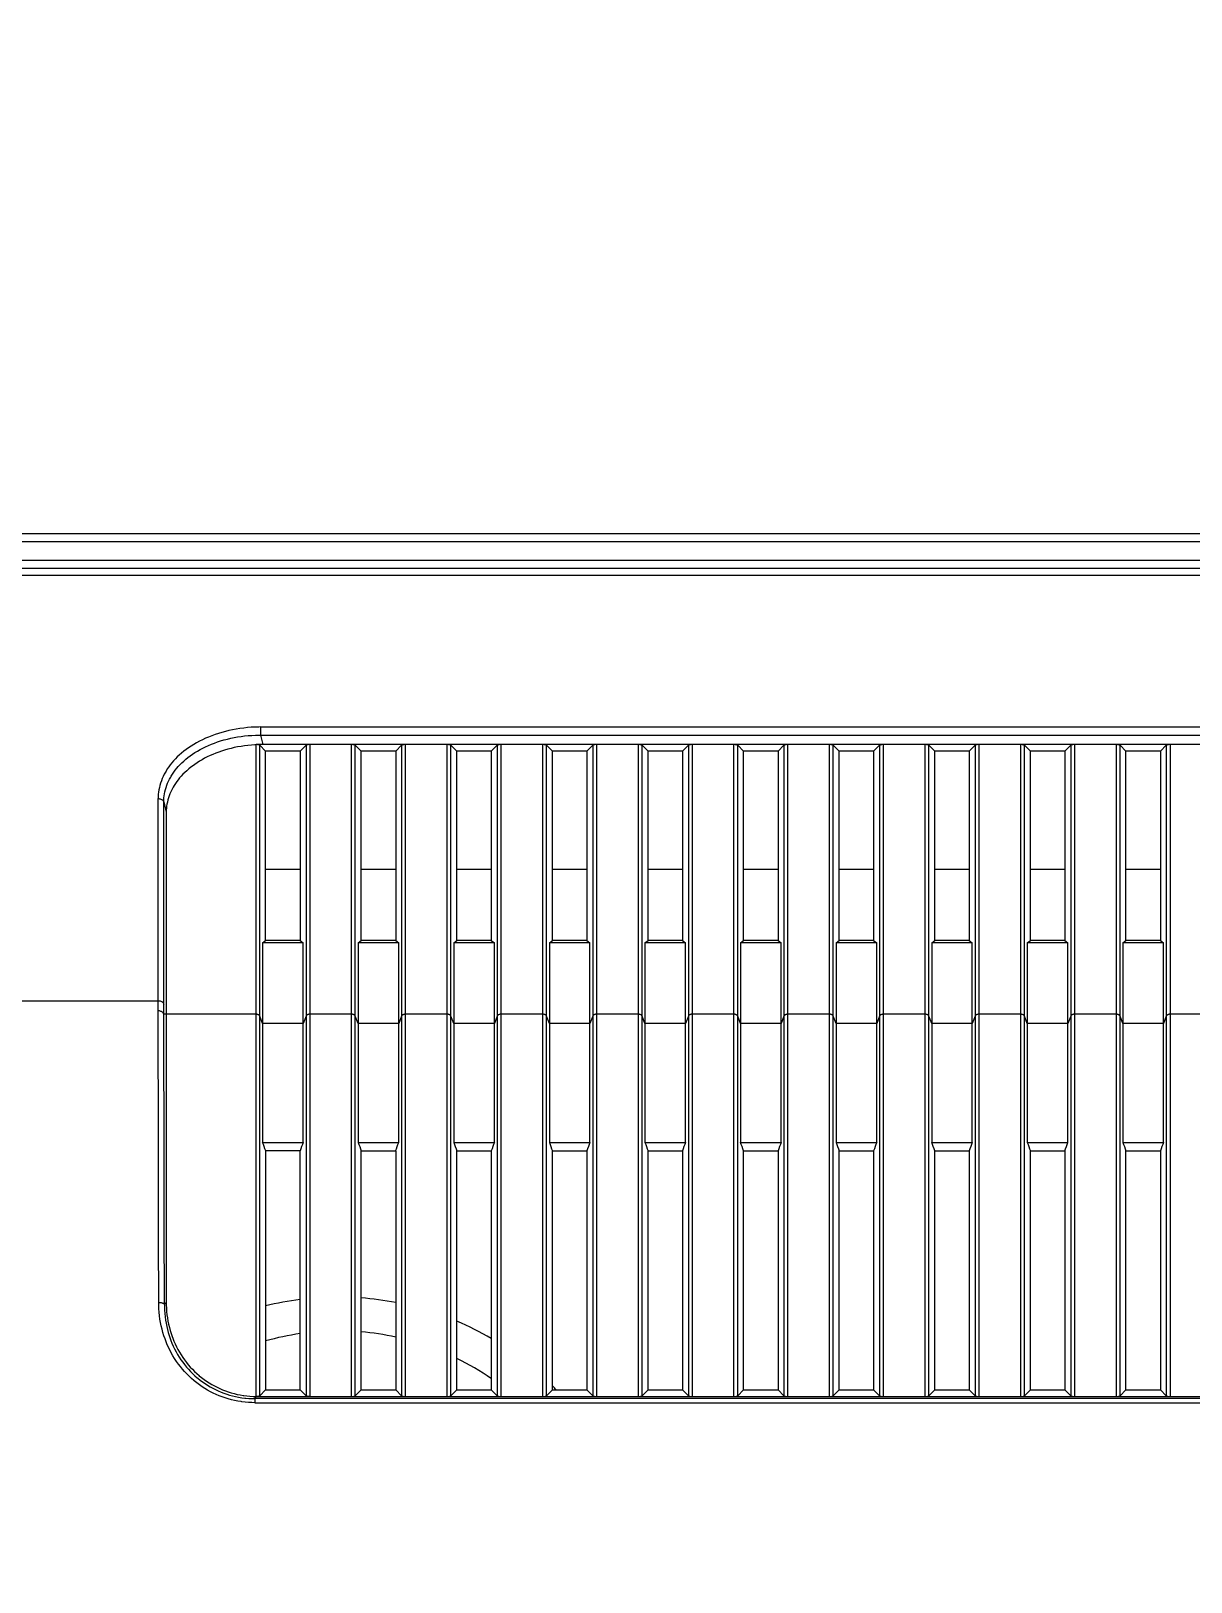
# Model space of a CAD drawing. Header units: millimetres. Extents: x -71336 to -35435, y -26189 to 22712.
# Drawn here: x -69314.5 to -69253.8, y -17272.8 to -17191.7 of the extents above; entities that cross this region are included whole.
import ezdxf

# ---------------------------------------------------------------- set-up
doc = ezdxf.new("R2010")
doc.units = ezdxf.units.MM
doc.layers.add('SC - Dimensions', color=1, linetype='Continuous')
doc.layers.add('SC - Equipment', color=7, linetype='Continuous', lineweight=13)
doc.styles.get("Standard").update_dxf_attribs({"font": 'arial.ttf', "height": 35})
doc.dimstyles.new('MJC', dxfattribs={"dimscale": 25, "dimtxt": 35, "dimasz": 1, "dimexe": 0.25, "dimexo": 0.25, "dimgap": 0.25, "dimtad": 1, "dimdec": 0, "dimzin": 0, "dimdsep": 46, "dimtxsty": 'Standard', "dimcen": 0.09, "dimclrd": 1, "dimclre": 1, "dimclrt": 7, "dimadec": 0, "dimazin": 0, "dimtfac": 1, "dimtdec": 0, "dimtofl": 0, "dimtmove": 0, "dimatfit": 3, "dimfxl": 1, "dimtolj": 1, "dimtzin": 0, "dimarcsym": 0})

# ---------------------------------------------------------------- blocks, each defined once
blk = doc.blocks.new('SONY FW-49XE8001 - BACK')
at = {"layer": 'SC - Equipment', "color": 251, "true_color": 0x636466, "transparency": 33554495}
for points in [[(525.297, 358.023), (-525.607, 358.023)], [(522.195, 357.621), (-522.505, 357.621)], [(464.534, 356.22), (-464.844, 356.22)], [(-460.919, 333.608), (-445.081, 333.608), (-445.048, 333.607), (-445.011, 333.602), (-444.976, 333.594), (-444.942, 333.584), (-444.912, 333.571), (-444.884, 333.556), (-444.86, 333.539), (-444.839, 333.521), (-444.821, 333.501), (-444.817, 333.496), (-444.803, 333.475), (-444.792, 333.453), (-444.785, 333.432), (-444.785, 344.002), (-444.655, 343.471)], [(-464.844, 355.867), (464.534, 355.867), (460.609, 333.608), (460.319, 331.86), (460.044, 330.029), (459.782, 328.099), (459.532, 326.058), (459.291, 323.855), (459.068, 321.57), (458.864, 319.19), (458.729, 317.423), (458.556, 314.838), (458.409, 312.212), (458.288, 309.542), (458.192, 306.827), (458.123, 304.063), (458.081, 301.249), (458.065, 298.38), (458.065, 298.252), (458.065, 137.866), (458.804, 137.866), (461.178, 137.896)], [(-439.702, 347.926), (-439.807, 347.925), (-440.008, 347.92), (-440.208, 347.909), (-440.407, 347.894), (-440.605, 347.873), (-440.8, 347.847), (-440.994, 347.816), (-441.186, 347.78), (-441.376, 347.74), (-441.563, 347.694), (-441.747, 347.644), (-441.749, 347.644), (-441.929, 347.589), (-442.105, 347.531), (-442.277, 347.469), (-442.444, 347.402), (-442.607, 347.333), (-442.766, 347.259), (-442.92, 347.182), (-443.069, 347.101), (-443.214, 347.017), (-443.355, 346.929), (-443.491, 346.838), (-443.616, 346.749), (-443.741, 346.654), (-443.859, 346.557), (-443.972, 346.459), (-444.079, 346.359), (-444.179, 346.258), (-444.274, 346.155), (-444.364, 346.051), (-444.447, 345.946), (-444.526, 345.839), (-444.599, 345.731), (-444.666, 345.621), (-444.697, 345.568), (-444.758, 345.455), (-444.814, 345.34), (-444.865, 345.223), (-444.91, 345.106), (-444.951, 344.988), (-444.986, 344.87), (-445.015, 344.752), (-445.039, 344.635), (-445.057, 344.519), (-445.071, 344.404), (-445.079, 344.29), (-445.081, 344.178)], [(-389.958, 332.901), (-392.152, 332.901), (-392.171, 332.9), (-392.194, 332.898), (-392.216, 332.893), (-392.227, 332.89), (-392.249, 332.882), (-392.271, 332.872), (-392.291, 332.86), (-392.31, 332.845), (-392.325, 332.83), (-392.337, 332.813), (-392.345, 332.796), (-392.493, 332.406), (-394.617, 332.406), (-394.765, 332.796), (-394.773, 332.813), (-394.785, 332.83), (-394.8, 332.845), (-394.818, 332.86), (-394.839, 332.872), (-394.861, 332.882), (-394.883, 332.89), (-394.894, 332.893), (-394.917, 332.898), (-394.939, 332.9), (-394.958, 332.901), (-397.152, 332.901), (-397.171, 332.9), (-397.193, 332.898), (-397.216, 332.893), (-397.227, 332.89), (-397.249, 332.882), (-397.271, 332.872), (-397.292, 332.86), (-397.31, 332.845), (-397.325, 332.83), (-397.337, 332.813), (-397.345, 332.796), (-397.494, 332.406), (-399.617, 332.406), (-399.765, 332.796), (-399.773, 332.813), (-399.785, 332.83), (-399.8, 332.845), (-399.819, 332.86), (-399.839, 332.872), (-399.861, 332.882), (-399.883, 332.89), (-399.894, 332.893), (-399.917, 332.898), (-399.939, 332.9), (-399.958, 332.901), (-402.152, 332.901), (-402.171, 332.9), (-402.194, 332.898), (-402.216, 332.893), (-402.227, 332.89), (-402.249, 332.882), (-402.271, 332.872), (-402.292, 332.86), (-402.31, 332.845), (-402.325, 332.83), (-402.337, 332.813), (-402.345, 332.796), (-402.493, 332.406), (-404.617, 332.406), (-404.765, 332.796), (-404.774, 332.813), (-404.785, 332.83), (-404.8, 332.845), (-404.818, 332.86), (-404.839, 332.872), (-404.861, 332.882), (-404.883, 332.89), (-404.894, 332.893), (-404.916, 332.898), (-404.939, 332.9), (-404.958, 332.901), (-407.152, 332.901), (-407.171, 332.9), (-407.193, 332.898), (-407.216, 332.893), (-407.227, 332.89), (-407.249, 332.882), (-407.271, 332.872), (-407.291, 332.86), (-407.31, 332.845), (-407.325, 332.83), (-407.337, 332.813), (-407.345, 332.796), (-407.493, 332.406), (-409.617, 332.406), (-409.765, 332.796), (-409.773, 332.813), (-409.785, 332.83), (-409.8, 332.845), (-409.819, 332.86), (-409.839, 332.872), (-409.861, 332.882), (-409.883, 332.89), (-409.894, 332.893), (-409.917, 332.898), (-409.939, 332.9), (-409.958, 332.901), (-412.152, 332.901), (-412.171, 332.9), (-412.194, 332.898), (-412.216, 332.893), (-412.227, 332.89), (-412.249, 332.882), (-412.271, 332.872), (-412.292, 332.86), (-412.31, 332.845), (-412.325, 332.83), (-412.337, 332.813), (-412.345, 332.796), (-412.494, 332.406), (-414.617, 332.406), (-414.765, 332.796), (-414.773, 332.813), (-414.785, 332.83), (-414.8, 332.845), (-414.819, 332.86), (-414.839, 332.872), (-414.861, 332.882), (-414.883, 332.89), (-414.894, 332.893), (-414.916, 332.898), (-414.939, 332.9), (-414.958, 332.901), (-417.152, 332.901), (-417.171, 332.9), (-417.194, 332.898), (-417.216, 332.893), (-417.227, 332.89), (-417.249, 332.882), (-417.271, 332.872), (-417.291, 332.86), (-417.31, 332.845), (-417.325, 332.83), (-417.337, 332.813), (-417.345, 332.796), (-417.493, 332.406), (-419.616, 332.406), (-419.765, 332.796), (-419.773, 332.813), (-419.785, 332.83), (-419.8, 332.845), (-419.818, 332.86), (-419.839, 332.872), (-419.861, 332.882), (-419.883, 332.89), (-419.894, 332.893), (-419.917, 332.898), (-419.939, 332.9), (-419.958, 332.901), (-422.152, 332.901), (-422.171, 332.9), (-422.194, 332.898), (-422.216, 332.893), (-422.227, 332.89), (-422.249, 332.882), (-422.271, 332.872), (-422.292, 332.86), (-422.31, 332.845), (-422.325, 332.83), (-422.337, 332.813), (-422.345, 332.796), (-422.494, 332.406), (-424.617, 332.406), (-424.765, 332.796), (-424.773, 332.813), (-424.785, 332.83), (-424.8, 332.845), (-424.819, 332.86), (-424.839, 332.872), (-424.861, 332.882), (-424.883, 332.89), (-424.894, 332.893), (-424.917, 332.898), (-424.939, 332.9), (-424.958, 332.901), (-427.152, 332.901), (-427.171, 332.9), (-427.194, 332.898), (-427.216, 332.893), (-427.227, 332.89), (-427.249, 332.882), (-427.271, 332.872), (-427.292, 332.86), (-427.31, 332.845), (-427.325, 332.83), (-427.337, 332.813), (-427.345, 332.796), (-427.493, 332.406), (-429.617, 332.406), (-429.765, 332.796), (-429.773, 332.813), (-429.785, 332.83), (-429.8, 332.845), (-429.818, 332.86), (-429.839, 332.872), (-429.861, 332.882), (-429.883, 332.89), (-429.894, 332.893), (-429.916, 332.898), (-429.939, 332.9), (-429.958, 332.901), (-432.152, 332.901), (-432.171, 332.9), (-432.193, 332.898), (-432.216, 332.893), (-432.227, 332.89), (-432.249, 332.882), (-432.271, 332.872), (-432.292, 332.86), (-432.31, 332.845), (-432.325, 332.83), (-432.337, 332.813), (-432.345, 332.796), (-432.494, 332.406), (-434.617, 332.406), (-434.765, 332.796), (-434.773, 332.813), (-434.785, 332.83), (-434.8, 332.845), (-434.819, 332.86), (-434.839, 332.872), (-434.861, 332.882), (-434.883, 332.89), (-434.894, 332.893), (-434.917, 332.898), (-434.939, 332.9), (-434.958, 332.901), (-437.152, 332.901), (-437.171, 332.9), (-437.194, 332.898), (-437.216, 332.893), (-437.227, 332.89), (-437.249, 332.882), (-437.271, 332.872), (-437.292, 332.86), (-437.31, 332.845), (-437.325, 332.83), (-437.337, 332.813), (-437.345, 332.796), (-437.493, 332.406), (-439.617, 332.406), (-439.765, 332.796), (-439.774, 332.813), (-439.785, 332.83), (-439.8, 332.845), (-439.819, 332.86), (-439.839, 332.872), (-439.861, 332.882), (-439.883, 332.89), (-439.894, 332.893), (-439.916, 332.898), (-439.939, 332.9), (-439.958, 332.901), (-444.785, 332.901), (-444.792, 332.922), (-444.802, 332.943), (-444.816, 332.963), (-444.82, 332.969), (-444.838, 332.989), (-444.859, 333.007), (-444.884, 333.023), (-444.911, 333.038), (-444.942, 333.05), (-444.975, 333.06), (-445.011, 333.068), (-445.044, 333.072), (-445.08, 333.073), (-445.081, 333.608), (-445.081, 344.178), (-445.048, 344.177), (-445.011, 344.172), (-444.976, 344.165), (-444.942, 344.154), (-444.912, 344.141), (-444.884, 344.127), (-444.86, 344.11), (-444.839, 344.092), (-444.821, 344.072), (-444.817, 344.066), (-444.803, 344.045), (-444.792, 344.024), (-444.785, 344.002), (-444.783, 344.108), (-444.776, 344.215), (-444.763, 344.323), (-444.746, 344.432), (-444.723, 344.542), (-444.695, 344.653), (-444.663, 344.764), (-444.625, 344.874), (-444.582, 344.985), (-444.534, 345.094), (-444.481, 345.202), (-444.424, 345.308), (-444.393, 345.362), (-444.329, 345.464), (-444.261, 345.565), (-444.187, 345.665), (-444.108, 345.764), (-444.024, 345.861), (-443.934, 345.957), (-443.839, 346.052), (-443.739, 346.145), (-443.633, 346.237), (-443.522, 346.327), (-443.404, 346.415), (-443.281, 346.502), (-443.153, 346.587), (-443.02, 346.668), (-442.884, 346.746), (-442.743, 346.821), (-442.598, 346.893), (-442.448, 346.961), (-442.295, 347.026), (-442.137, 347.087), (-441.975, 347.145), (-441.809, 347.198), (-441.639, 347.249), (-441.633, 347.25), (-441.459, 347.296), (-441.283, 347.338), (-441.104, 347.375), (-440.923, 347.407), (-440.74, 347.435), (-440.555, 347.458), (-440.369, 347.476), (-440.181, 347.489), (-439.992, 347.498), (-439.803, 347.502), (-439.702, 347.502), (321.888, 347.502)], [(-439.58, 347.007), (-439.702, 347.502), (-439.702, 347.926), (321.888, 347.926)], [(-437.152, 312.897), (-437.159, 312.897), (-437.179, 312.898), (-437.198, 312.899), (-437.218, 312.9), (-437.238, 312.903), (-437.258, 312.906), (-437.278, 312.909), (-437.28, 312.91), (-437.301, 312.914), (-437.319, 312.92), (-437.334, 312.928), (-437.345, 312.937), (-437.655, 313.247), (-437.655, 325.757), (-439.455, 325.757), (-439.455, 313.247), (-439.765, 312.937), (-439.775, 312.93), (-439.785, 312.924), (-439.792, 312.921), (-439.806, 312.915), (-439.821, 312.911), (-439.836, 312.907), (-439.852, 312.904), (-439.867, 312.901), (-439.883, 312.9), (-439.898, 312.898), (-439.914, 312.897), (322.1, 312.897)], [(-439.765, 312.937), (-439.765, 346.967)], [(-437.655, 346.657), (-439.455, 346.657)], [(-437.152, 347.007), (-437.172, 347.006), (-437.191, 347.005), (-437.211, 347.004), (-437.231, 347.002), (-437.251, 346.999), (-437.271, 346.996), (-437.278, 346.994), (-437.298, 346.99), (-437.301, 346.99), (-437.319, 346.983), (-437.334, 346.976), (-437.345, 346.967), (-437.655, 346.657), (-437.655, 336.757), (-437.493, 336.638)], [(-437.345, 346.967), (-437.345, 312.937)], [(-437.152, 347.007), (-437.152, 312.897)], [(-434.959, 312.897), (-434.958, 347.007)], [(-434.617, 336.638), (-434.455, 336.757), (-434.455, 346.657), (-434.765, 346.967), (-434.777, 346.976), (-434.791, 346.983), (-434.809, 346.99), (-434.83, 346.994), (-434.832, 346.994), (-434.852, 346.998), (-434.872, 347.001), (-434.892, 347.003), (-434.911, 347.005), (-434.931, 347.006), (-434.951, 347.007), (-434.958, 347.007)], [(-434.765, 312.937), (-434.765, 346.967)], [(-432.655, 346.657), (-434.455, 346.657)], [(-432.152, 347.007), (-432.172, 347.006), (-432.191, 347.005), (-432.211, 347.004), (-432.231, 347.002), (-432.25, 346.999), (-432.271, 346.996), (-432.278, 346.994), (-432.299, 346.99), (-432.301, 346.99), (-432.319, 346.983), (-432.334, 346.976), (-432.345, 346.967), (-432.655, 346.657), (-432.655, 336.757), (-432.494, 336.638)], [(-432.345, 346.967), (-432.345, 312.937)], [(-432.152, 347.007), (-432.152, 312.897)], [(-429.958, 312.897), (-429.958, 347.007)], [(-429.617, 336.638), (-429.455, 336.757), (-429.455, 346.657), (-429.765, 346.967), (-429.776, 346.976), (-429.791, 346.983), (-429.809, 346.99), (-429.83, 346.994), (-429.832, 346.994), (-429.852, 346.998), (-429.872, 347.001), (-429.891, 347.003), (-429.911, 347.005), (-429.931, 347.006), (-429.951, 347.007), (-429.958, 347.007)], [(-429.765, 312.937), (-429.765, 346.967)], [(-427.655, 346.657), (-429.455, 346.657)], [(-427.152, 347.007), (-427.172, 347.006), (-427.191, 347.005), (-427.211, 347.004), (-427.231, 347.002), (-427.251, 346.999), (-427.271, 346.996), (-427.278, 346.994), (-427.299, 346.99), (-427.301, 346.99), (-427.319, 346.983), (-427.333, 346.976), (-427.345, 346.967), (-427.655, 346.657), (-427.655, 336.757), (-427.493, 336.638)], [(-427.345, 346.967), (-427.345, 312.937)], [(-427.152, 347.007), (-427.152, 312.897)], [(-424.959, 312.897), (-424.958, 347.007)], [(-424.617, 336.638), (-424.455, 336.757), (-424.455, 346.657), (-424.765, 346.967), (-424.777, 346.976), (-424.791, 346.983), (-424.809, 346.99), (-424.83, 346.994), (-424.832, 346.994), (-424.852, 346.998), (-424.872, 347.001), (-424.892, 347.003), (-424.911, 347.005), (-424.931, 347.006), (-424.951, 347.007), (-424.958, 347.007)], [(-424.765, 312.937), (-424.765, 346.967)], [(-422.655, 346.657), (-424.455, 346.657)], [(-422.152, 347.007), (-422.172, 347.006), (-422.191, 347.005), (-422.211, 347.004), (-422.231, 347.002), (-422.25, 346.999), (-422.271, 346.996), (-422.278, 346.994), (-422.298, 346.99), (-422.301, 346.99), (-422.319, 346.983), (-422.334, 346.976), (-422.345, 346.967), (-422.655, 346.657), (-422.655, 336.757), (-422.494, 336.638)], [(-422.345, 346.967), (-422.345, 312.937)], [(-422.152, 347.007), (-422.152, 312.897)], [(-419.958, 312.897), (-419.958, 347.007)], [(-419.616, 336.638), (-419.455, 336.757), (-419.455, 346.657), (-419.765, 346.967), (-419.776, 346.976), (-419.791, 346.983), (-419.809, 346.99), (-419.83, 346.994), (-419.832, 346.994), (-419.852, 346.998), (-419.872, 347.001), (-419.892, 347.003), (-419.911, 347.005), (-419.931, 347.006), (-419.951, 347.007), (-419.958, 347.007)], [(-419.765, 312.937), (-419.765, 346.967)], [(-417.655, 346.657), (-419.455, 346.657)], [(-417.152, 347.007), (-417.172, 347.006), (-417.191, 347.005), (-417.211, 347.004), (-417.231, 347.002), (-417.251, 346.999), (-417.271, 346.996), (-417.278, 346.994), (-417.299, 346.99), (-417.301, 346.99), (-417.319, 346.983), (-417.333, 346.976), (-417.345, 346.967), (-417.655, 346.657), (-417.655, 336.757), (-417.493, 336.638)], [(-417.345, 346.967), (-417.345, 312.937)], [(-417.152, 347.007), (-417.152, 312.897)], [(-414.958, 312.897), (-414.958, 347.007)], [(-414.617, 336.638), (-414.455, 336.757), (-414.455, 346.657), (-414.765, 346.967), (-414.777, 346.976), (-414.791, 346.983), (-414.809, 346.99), (-414.83, 346.994), (-414.832, 346.994), (-414.852, 346.998), (-414.872, 347.001), (-414.892, 347.003), (-414.911, 347.005), (-414.931, 347.006), (-414.951, 347.007), (-414.958, 347.007)], [(-414.765, 312.937), (-414.765, 346.967)], [(-412.655, 346.657), (-414.455, 346.657)], [(-412.152, 347.007), (-412.172, 347.006), (-412.191, 347.005), (-412.211, 347.004), (-412.231, 347.002), (-412.251, 346.999), (-412.271, 346.996), (-412.278, 346.994), (-412.298, 346.99), (-412.301, 346.99), (-412.319, 346.983), (-412.334, 346.976), (-412.345, 346.967), (-412.655, 346.657), (-412.655, 336.757), (-412.494, 336.638)], [(-412.345, 346.967), (-412.345, 312.937)], [(-412.152, 347.007), (-412.152, 312.897)], [(-409.959, 312.897), (-409.958, 347.007)], [(-409.617, 336.638), (-409.455, 336.757), (-409.455, 346.657), (-409.765, 346.967), (-409.776, 346.976), (-409.791, 346.983), (-409.809, 346.99), (-409.83, 346.994), (-409.832, 346.994), (-409.852, 346.998), (-409.872, 347.001), (-409.892, 347.003), (-409.911, 347.005), (-409.931, 347.006), (-409.951, 347.007), (-409.958, 347.007)], [(-409.765, 312.937), (-409.765, 346.967)], [(-407.655, 346.657), (-409.455, 346.657)], [(-407.152, 347.007), (-407.171, 347.006), (-407.191, 347.005), (-407.211, 347.004), (-407.231, 347.002), (-407.251, 346.999), (-407.271, 346.996), (-407.278, 346.994), (-407.299, 346.99), (-407.301, 346.99), (-407.319, 346.983), (-407.334, 346.976), (-407.345, 346.967), (-407.655, 346.657), (-407.655, 336.757), (-407.493, 336.638)], [(-407.345, 346.967), (-407.345, 312.937)], [(-407.152, 347.007), (-407.152, 312.897)], [(-404.958, 312.897), (-404.958, 347.007)], [(-404.617, 336.638), (-404.455, 336.757), (-404.455, 346.657), (-404.765, 346.967), (-404.777, 346.976), (-404.791, 346.983), (-404.809, 346.99), (-404.83, 346.994), (-404.832, 346.994), (-404.852, 346.998), (-404.872, 347.001), (-404.891, 347.003), (-404.911, 347.005), (-404.931, 347.006), (-404.951, 347.007), (-404.958, 347.007)], [(-404.765, 312.937), (-404.765, 346.967)], [(-402.655, 346.657), (-404.455, 346.657)], [(-402.152, 347.007), (-402.172, 347.006), (-402.191, 347.005), (-402.211, 347.004), (-402.231, 347.002), (-402.251, 346.999), (-402.271, 346.996), (-402.278, 346.994), (-402.299, 346.99), (-402.301, 346.99), (-402.319, 346.983), (-402.334, 346.976), (-402.345, 346.967), (-402.655, 346.657), (-402.655, 336.757), (-402.493, 336.638)], [(-402.345, 346.967), (-402.345, 312.937)], [(-402.152, 347.007), (-402.152, 312.897)], [(-399.959, 312.897), (-399.958, 347.007)], [(-399.617, 336.638), (-399.455, 336.757), (-399.455, 346.657), (-399.765, 346.967), (-399.777, 346.976), (-399.791, 346.983), (-399.809, 346.99), (-399.83, 346.994), (-399.832, 346.994), (-399.852, 346.998), (-399.872, 347.001), (-399.892, 347.003), (-399.911, 347.005), (-399.931, 347.006), (-399.951, 347.007), (-399.958, 347.007)], [(-399.765, 312.937), (-399.765, 346.967)], [(-397.655, 346.657), (-399.455, 346.657)], [(-397.152, 347.007), (-397.172, 347.006), (-397.191, 347.005), (-397.211, 347.004), (-397.231, 347.002), (-397.25, 346.999), (-397.271, 346.996), (-397.278, 346.994), (-397.298, 346.99), (-397.301, 346.99), (-397.319, 346.983), (-397.334, 346.976), (-397.345, 346.967), (-397.655, 346.657), (-397.655, 336.757), (-397.494, 336.638)], [(-397.345, 346.967), (-397.345, 312.937)], [(-397.152, 347.007), (-397.152, 312.897)], [(-394.958, 312.897), (-394.958, 347.007)], [(-394.617, 336.638), (-394.455, 336.757), (-394.455, 346.657), (-394.765, 346.967), (-394.776, 346.976), (-394.791, 346.983), (-394.809, 346.99), (-394.83, 346.994), (-394.832, 346.994), (-394.852, 346.998), (-394.872, 347.001), (-394.892, 347.003), (-394.911, 347.005), (-394.931, 347.006), (-394.951, 347.007), (-394.958, 347.007)], [(-394.765, 312.937), (-394.765, 346.967)], [(-392.655, 346.657), (-394.455, 346.657)], [(-392.152, 347.007), (-392.172, 347.006), (-392.191, 347.005), (-392.211, 347.004), (-392.231, 347.002), (-392.251, 346.999), (-392.271, 346.996), (-392.278, 346.994), (-392.299, 346.99), (-392.301, 346.99), (-392.319, 346.983), (-392.333, 346.976), (-392.345, 346.967), (-392.655, 346.657), (-392.655, 336.757), (-392.493, 336.638)], [(-392.345, 346.967), (-392.345, 312.937)], [(-392.152, 347.007), (-392.152, 312.897)], [(-437.655, 340.464), (-439.455, 340.464)], [(-432.655, 340.464), (-434.455, 340.464)], [(-427.655, 340.464), (-429.455, 340.464)], [(-422.655, 340.464), (-424.455, 340.464)], [(-417.655, 340.464), (-419.455, 340.464)], [(-412.655, 340.464), (-414.455, 340.464)], [(-407.655, 340.464), (-409.455, 340.464)], [(-402.655, 340.464), (-404.455, 340.464)], [(-397.655, 340.464), (-399.455, 340.464)], [(-392.655, 340.464), (-394.455, 340.464)], [(-437.655, 336.757), (-439.455, 336.757)], [(-432.655, 336.757), (-434.455, 336.757)], [(-427.655, 336.757), (-429.455, 336.757)], [(-422.655, 336.757), (-424.455, 336.757)], [(-417.655, 336.757), (-419.455, 336.757)], [(-412.655, 336.757), (-414.455, 336.757)], [(-407.655, 336.757), (-409.455, 336.757)], [(-402.655, 336.757), (-404.455, 336.757)], [(-397.655, 336.757), (-399.455, 336.757)], [(-392.655, 336.757), (-394.455, 336.757)], [(-434.959, 312.897), (-434.939, 312.898), (-434.919, 312.898), (-434.899, 312.9), (-434.88, 312.902), (-434.86, 312.905), (-434.84, 312.908), (-434.832, 312.909), (-434.812, 312.914), (-434.81, 312.914), (-434.791, 312.92), (-434.777, 312.928), (-434.765, 312.937), (-434.455, 313.247), (-434.455, 325.757), (-432.655, 325.757), (-432.655, 313.247), (-432.345, 312.937), (-432.333, 312.928), (-432.319, 312.92), (-432.301, 312.914), (-432.28, 312.91), (-432.278, 312.909), (-432.258, 312.906), (-432.238, 312.903), (-432.218, 312.9), (-432.198, 312.899), (-432.179, 312.898), (-432.159, 312.897), (-432.152, 312.897)], [(-429.958, 312.897), (-429.939, 312.898), (-429.919, 312.898), (-429.899, 312.9), (-429.879, 312.902), (-429.86, 312.905), (-429.84, 312.908), (-429.832, 312.909), (-429.812, 312.914), (-429.809, 312.914), (-429.791, 312.92), (-429.777, 312.928), (-429.765, 312.937), (-429.455, 313.247), (-429.455, 325.757), (-427.655, 325.757), (-427.655, 313.247), (-427.345, 312.937), (-427.333, 312.928), (-427.319, 312.92), (-427.301, 312.914), (-427.28, 312.91), (-427.278, 312.909), (-427.258, 312.906), (-427.238, 312.903), (-427.218, 312.9), (-427.198, 312.899), (-427.179, 312.898), (-427.159, 312.897), (-427.152, 312.897)], [(-424.959, 312.897), (-424.939, 312.898), (-424.919, 312.898), (-424.899, 312.9), (-424.88, 312.902), (-424.86, 312.905), (-424.84, 312.908), (-424.832, 312.909), (-424.812, 312.914), (-424.81, 312.914), (-424.791, 312.92), (-424.777, 312.928), (-424.765, 312.937), (-424.455, 313.247), (-424.455, 325.757), (-422.655, 325.757), (-422.655, 313.247), (-422.345, 312.937), (-422.333, 312.928), (-422.319, 312.92), (-422.301, 312.914), (-422.28, 312.91), (-422.278, 312.909), (-422.258, 312.906), (-422.238, 312.903), (-422.218, 312.9), (-422.198, 312.899), (-422.179, 312.898), (-422.159, 312.897), (-422.152, 312.897)], [(-419.958, 312.897), (-419.939, 312.898), (-419.919, 312.898), (-419.899, 312.9), (-419.88, 312.902), (-419.86, 312.905), (-419.84, 312.908), (-419.832, 312.909), (-419.812, 312.914), (-419.809, 312.914), (-419.791, 312.92), (-419.777, 312.928), (-419.765, 312.937), (-419.455, 313.247), (-419.455, 325.757), (-417.655, 325.757), (-417.655, 313.247), (-417.345, 312.937), (-417.333, 312.928), (-417.319, 312.92), (-417.301, 312.914), (-417.28, 312.91), (-417.278, 312.909), (-417.258, 312.906), (-417.238, 312.903), (-417.218, 312.9), (-417.198, 312.899), (-417.179, 312.898), (-417.159, 312.897), (-417.152, 312.897)], [(-414.958, 312.897), (-414.939, 312.898), (-414.919, 312.898), (-414.899, 312.9), (-414.879, 312.902), (-414.86, 312.905), (-414.84, 312.908), (-414.832, 312.909), (-414.812, 312.914), (-414.809, 312.914), (-414.791, 312.92), (-414.777, 312.928), (-414.765, 312.937), (-414.455, 313.247), (-414.455, 325.757), (-412.655, 325.757), (-412.655, 313.247), (-412.345, 312.937), (-412.334, 312.928), (-412.319, 312.92), (-412.301, 312.914), (-412.28, 312.91), (-412.278, 312.909), (-412.258, 312.906), (-412.238, 312.903), (-412.218, 312.9), (-412.198, 312.899), (-412.179, 312.898), (-412.159, 312.897), (-412.152, 312.897)], [(-409.959, 312.897), (-409.939, 312.898), (-409.919, 312.898), (-409.899, 312.9), (-409.88, 312.902), (-409.86, 312.905), (-409.84, 312.908), (-409.832, 312.909), (-409.812, 312.914), (-409.81, 312.914), (-409.791, 312.92), (-409.777, 312.928), (-409.765, 312.937), (-409.455, 313.247), (-409.455, 325.757), (-407.655, 325.757), (-407.655, 313.247), (-407.345, 312.937), (-407.333, 312.928), (-407.319, 312.92), (-407.301, 312.914), (-407.28, 312.91), (-407.278, 312.909), (-407.258, 312.906), (-407.238, 312.903), (-407.218, 312.9), (-407.198, 312.899), (-407.179, 312.898), (-407.159, 312.897), (-407.152, 312.897)], [(-404.958, 312.897), (-404.939, 312.898), (-404.919, 312.898), (-404.899, 312.9), (-404.879, 312.902), (-404.86, 312.905), (-404.84, 312.908), (-404.832, 312.909), (-404.812, 312.914), (-404.809, 312.914), (-404.791, 312.92), (-404.777, 312.928), (-404.765, 312.937), (-404.455, 313.247), (-404.455, 325.757), (-402.655, 325.757), (-402.655, 313.247), (-402.345, 312.937), (-402.334, 312.928), (-402.319, 312.92), (-402.301, 312.914), (-402.28, 312.91), (-402.278, 312.909), (-402.258, 312.906), (-402.238, 312.903), (-402.218, 312.9), (-402.198, 312.899), (-402.179, 312.898), (-402.159, 312.897), (-402.152, 312.897)], [(-399.959, 312.897), (-399.939, 312.898), (-399.919, 312.898), (-399.899, 312.9), (-399.88, 312.902), (-399.86, 312.905), (-399.84, 312.908), (-399.832, 312.909), (-399.812, 312.914), (-399.81, 312.914), (-399.791, 312.92), (-399.777, 312.928), (-399.765, 312.937), (-399.455, 313.247), (-399.455, 325.757), (-397.655, 325.757), (-397.655, 313.247), (-397.345, 312.937), (-397.333, 312.928), (-397.319, 312.92), (-397.301, 312.914), (-397.28, 312.91), (-397.278, 312.909), (-397.258, 312.906), (-397.238, 312.903), (-397.218, 312.9), (-397.198, 312.899), (-397.179, 312.898), (-397.159, 312.897), (-397.152, 312.897)], [(-394.958, 312.897), (-394.939, 312.898), (-394.919, 312.898), (-394.899, 312.9), (-394.88, 312.902), (-394.86, 312.905), (-394.84, 312.908), (-394.832, 312.909), (-394.812, 312.914), (-394.809, 312.914), (-394.791, 312.92), (-394.777, 312.928), (-394.765, 312.937), (-394.455, 313.247), (-394.455, 325.757), (-392.655, 325.757), (-392.655, 313.247), (-392.345, 312.937), (-392.333, 312.928), (-392.319, 312.92), (-392.301, 312.914), (-392.28, 312.91), (-392.278, 312.909), (-392.258, 312.906), (-392.238, 312.903), (-392.218, 312.9), (-392.198, 312.899), (-392.179, 312.898), (-392.159, 312.897), (-392.152, 312.897)], [(-439.455, 313.247), (-437.655, 313.247)], [(-434.455, 313.247), (-432.655, 313.247)], [(-429.455, 313.247), (-427.655, 313.247)], [(-424.455, 313.247), (-422.655, 313.247)], [(-419.455, 313.247), (-417.655, 313.247)], [(-414.455, 313.247), (-412.655, 313.247)], [(-409.455, 313.247), (-407.655, 313.247)], [(-404.455, 313.247), (-402.655, 313.247)], [(-399.455, 313.247), (-397.655, 313.247)], [(-394.455, 313.247), (-392.655, 313.247)]]:
    blk.add_lwpolyline(points, dxfattribs=at)
for points in [[(535.256, 356.936, -0.011528), (522.195, 356.628), (-522.505, 356.628, -0.011714), (-535.566, 356.936)], [(-440.017, 312.576), (-440.186, 312.579), (-440.357, 312.587), (-440.527, 312.602), (-440.697, 312.622), (-440.744, 312.629), (-440.913, 312.657), (-441.081, 312.69), (-441.248, 312.729), (-441.412, 312.773), (-441.575, 312.823), (-441.735, 312.878), (-441.892, 312.939), (-442.045, 313.004), (-442.197, 313.074), (-442.346, 313.15), (-442.494, 313.232), (-442.639, 313.318), (-442.781, 313.41), (-442.92, 313.507), (-443.056, 313.608), (-443.189, 313.715), (-443.209, 313.732), (-443.338, 313.843), (-443.462, 313.959), (-443.582, 314.079), (-443.698, 314.203), (-443.809, 314.33), (-443.917, 314.462), (-444.02, 314.598), (-444.12, 314.738), (-444.215, 314.882), (-444.306, 315.03), (-444.391, 315.181), (-444.472, 315.336), (-444.548, 315.493), (-444.619, 315.654), (-444.685, 315.816), (-444.72, 315.91), (-444.777, 316.076), (-444.829, 316.245), (-444.876, 316.416), (-444.917, 316.59), (-444.953, 316.767), (-444.984, 316.945), (-445.009, 317.125), (-445.028, 317.306), (-445.041, 317.489), (-445.049, 317.672), (-445.051, 317.819), (-445.019, 317.819), (-444.987, 317.817), (-444.956, 317.814), (-444.924, 317.809), (-444.892, 317.802), (-444.86, 317.793), (-444.854, 317.791), (-444.85, 317.789), (-444.822, 317.779), (-444.8, 317.768), (-444.783, 317.756), (-444.77, 317.745), (-444.76, 317.732), (-444.754, 317.718), (-444.753, 317.583), (-444.746, 317.411), (-444.734, 317.24), (-444.717, 317.07), (-444.694, 316.901), (-444.666, 316.733), (-444.633, 316.568), (-444.595, 316.404), (-444.551, 316.243), (-444.503, 316.084), (-444.45, 315.929), (-444.416, 315.837), (-444.355, 315.684), (-444.289, 315.534), (-444.218, 315.386), (-444.143, 315.241), (-444.062, 315.099), (-443.978, 314.96), (-443.889, 314.825), (-443.796, 314.693), (-443.699, 314.565), (-443.598, 314.442), (-443.494, 314.322), (-443.385, 314.206), (-443.273, 314.093), (-443.156, 313.985), (-443.036, 313.88), (-443.011, 313.858), (-442.886, 313.759), (-442.758, 313.663), (-442.627, 313.572), (-442.493, 313.486), (-442.357, 313.404), (-442.218, 313.328), (-442.078, 313.257), (-441.935, 313.19), (-441.79, 313.129), (-441.642, 313.073), (-441.492, 313.021), (-441.339, 312.974), (-441.184, 312.932), (-441.027, 312.895), (-440.868, 312.864), (-440.708, 312.838), (-440.548, 312.817), (-440.499, 312.812), (-440.338, 312.798), (-440.177, 312.79), (-440.017, 312.788, 0.000825), (-439.958, 312.897), (-439.958, 346.997)], [(321.767, 347.007), (-439.58, 347.007, 0.006363), (-439.77, 347.004, 0.006443), (-439.958, 347.007), (-439.958, 346.997), (-440.019, 346.993), (-440.203, 346.98), (-440.385, 346.962), (-440.566, 346.939), (-440.745, 346.912), (-440.921, 346.881), (-441.096, 346.845), (-441.268, 346.805), (-441.438, 346.761), (-441.605, 346.713), (-441.77, 346.661), (-441.906, 346.614), (-442.063, 346.555), (-442.215, 346.493), (-442.364, 346.427), (-442.509, 346.359), (-442.649, 346.287), (-442.785, 346.213), (-442.917, 346.135), (-443.045, 346.054), (-443.168, 345.971), (-443.288, 345.885), (-443.372, 345.821), (-443.482, 345.732), (-443.587, 345.641), (-443.687, 345.549), (-443.781, 345.456), (-443.871, 345.361), (-443.955, 345.265), (-444.034, 345.169), (-444.107, 345.071), (-444.176, 344.972), (-444.24, 344.872), (-444.3, 344.771), (-444.312, 344.748), (-444.366, 344.645), (-444.416, 344.539), (-444.462, 344.433), (-444.502, 344.325), (-444.538, 344.217), (-444.57, 344.108), (-444.596, 344), (-444.617, 343.892), (-444.634, 343.785), (-444.646, 343.679), (-444.653, 343.574), (-444.655, 343.471), (-444.655, 332.901), (-444.655, 331.393), (-444.655, 329.885), (-444.655, 328.377), (-444.655, 326.869), (-444.655, 325.361), (-444.655, 323.853), (-444.655, 322.345), (-444.655, 320.837), (-444.655, 319.329), (-444.655, 317.821), (-444.653, 317.687), (-444.646, 317.516), (-444.634, 317.345), (-444.616, 317.175), (-444.593, 317.007), (-444.565, 316.84), (-444.532, 316.675), (-444.493, 316.512), (-444.45, 316.351), (-444.401, 316.193), (-444.348, 316.037), (-444.317, 315.955), (-444.256, 315.802), (-444.19, 315.652), (-444.119, 315.505), (-444.044, 315.36), (-443.964, 315.218), (-443.879, 315.079), (-443.791, 314.944), (-443.698, 314.812), (-443.601, 314.684), (-443.501, 314.56), (-443.397, 314.441), (-443.289, 314.325), (-443.176, 314.212), (-443.06, 314.103), (-442.94, 313.998), (-442.927, 313.987), (-442.803, 313.887), (-442.676, 313.791), (-442.546, 313.699), (-442.412, 313.612), (-442.276, 313.53), (-442.138, 313.452), (-441.998, 313.38), (-441.856, 313.313), (-441.711, 313.25), (-441.564, 313.193), (-441.414, 313.14), (-441.261, 313.092), (-441.107, 313.049), (-440.951, 313.011), (-440.793, 312.979), (-440.635, 312.952), (-440.594, 312.946), (-440.435, 312.926), (-440.276, 312.911), (-440.117, 312.901), (-439.95, 312.898), (-439.914, 312.898)], [(-439.617, 336.638), (-439.455, 336.757), (-439.455, 346.657), (-439.765, 346.967), (-439.773, 346.974), (-439.782, 346.979), (-439.792, 346.984), (-439.803, 346.987), (-439.813, 346.99), (-439.824, 346.993), (-439.83, 346.994), (-439.841, 346.996), (-439.851, 346.998), (-439.862, 347), (-439.866, 347.001, 0.032629), (-439.958, 347.007)], [(-444.655, 317.821, 0.001142), (-444.754, 317.718, 0.000766), (-444.785, 332.901, -0.000921), (-444.785, 333.432)]]:
    blk.add_lwpolyline(points, format="xyb", dxfattribs=at)
for points in [[(-439.617, 326.187), (-437.493, 326.187), (-437.493, 332.406), (-437.493, 336.638), (-439.617, 336.638), (-439.617, 332.406)], [(-434.616, 326.187), (-432.494, 326.187), (-432.494, 332.406), (-432.494, 336.638), (-434.617, 336.638), (-434.617, 332.406)], [(-429.617, 326.187), (-427.494, 326.187), (-427.493, 332.406), (-427.493, 336.638), (-429.617, 336.638), (-429.617, 332.406)], [(-424.616, 326.187), (-422.494, 326.187), (-422.494, 332.406), (-422.494, 336.638), (-424.617, 336.638), (-424.617, 332.406)], [(-419.616, 326.187), (-417.494, 326.187), (-417.493, 332.406), (-417.493, 336.638), (-419.616, 336.638), (-419.616, 332.406)], [(-414.617, 326.187), (-412.494, 326.187), (-412.494, 332.406), (-412.494, 336.638), (-414.617, 336.638), (-414.617, 332.406)], [(-409.616, 326.187), (-407.494, 326.187), (-407.493, 332.406), (-407.493, 336.638), (-409.617, 336.638), (-409.617, 332.406)], [(-404.617, 326.187), (-402.494, 326.187), (-402.493, 332.406), (-402.493, 336.638), (-404.617, 336.638), (-404.617, 332.406)], [(-399.616, 326.187), (-397.494, 326.187), (-397.494, 332.406), (-397.494, 336.638), (-399.617, 336.638), (-399.617, 332.406)], [(-394.617, 326.187), (-392.494, 326.187), (-392.493, 332.406), (-392.493, 336.638), (-394.617, 336.638), (-394.617, 332.406)], [(322.204, 312.788), (-440.017, 312.788), (-440.017, 312.576), (322.204, 312.576)]]:
    blk.add_lwpolyline(points, close=True, dxfattribs=at)
for centre, radius, start, end in [((-5820.409, 315.277), 5375.359, 0.027097, 0.189687), ((-652.799, 245.867), 227.812, 20.52908, 20.64474), ((-192.7, 233.993), 261.579, 159.36272, 159.46346), ((935.195, 839.733), 1462.913, 200.551157, 200.569166), ((-653.157, 408.817), 235.626, 339.35923, 339.47106), ((-155.536, 428.89), 292.691, 200.5419, 200.63192), ((910.31, -175.899), 1428.918, 159.428562, 159.447), ((945.195, 839.733), 1462.913, 200.551157, 200.569166), ((-159.815, 227.286), 280.68, 159.36821, 159.46209), ((-173.634, 418.326), 262.673, 200.53469, 200.63501), ((18706.514, -6847.912), 20425.361, 159.4371361, 159.4384259), ((-664.897, 231.933), 267.44, 20.53765, 20.63617), ((-149.815, 227.286), 280.68, 159.36821, 159.46209), ((960.195, 839.733), 1462.913, 200.551157, 200.569166), ((1723.055, -473.189), 2275.574, 159.43405, 159.445628), ((-617.799, 245.867), 227.812, 20.52908, 20.64474), ((1728.055, -473.189), 2275.574, 159.43405, 159.445628), ((970.195, 839.733), 1462.913, 200.551157, 200.569166), ((-618.156, 408.817), 235.626, 339.35923, 339.47106), ((-164.367, 412.427), 245.87, 200.53332, 200.64049), ((1738.055, -473.189), 2275.574, 159.43405, 159.445628), ((-435.657, 302.27), 15.829, 97.26047, 103.89252), ((-435.655, 302.263), 15.837, 79.07374, 85.65052), ((-435.66, 302.255), 15.845, 59.64936, 66.92426), ((-435.655, 302.263), 14.068, 98.17641, 105.68555), ((-435.656, 302.257), 14.074, 77.68551, 85.09947), ((-435.657, 302.26), 14.072, 55.31406, 63.82196), ((-435.427, 302.488), 15.516, 43.93971, 44.99646)]:
    blk.add_arc(centre, radius, start, end, dxfattribs=at)
blk = doc.blocks.new('*D141')
at = {"layer": 'Defpoints', "color": 0, "transparency": 16777216}
for p in [(-69169.203, -17110.551), (-69710.694, -17516.958), (-69169.203, -17516.958)]:
    blk.add_point(p, dxfattribs=at)
at = {"layer": 'SC - Dimensions', "color": 1, "lineweight": -2, "transparency": 16777216}
for p, q in [((-69175.453, -17110.551), (-69716.944, -17110.551)), ((-69710.694, -17135.551), (-69710.694, -17491.958)), ((-69175.453, -17516.958), (-69716.944, -17516.958))]:
    blk.add_line(p, q, dxfattribs=at)
at = {"layer": 'SC - Dimensions', "color": 1, "transparency": 16777216}
for points in [[(-69714.861, -17135.551), (-69706.528, -17135.551), (-69710.694, -17110.551)], [(-69714.861, -17491.958), (-69706.528, -17491.958), (-69710.694, -17516.958)]]:
    blk.add_solid(points, dxfattribs=at)
at = {"layer": 'SC - Dimensions', "color": 7, "transparency": 16777216, "insert": (-69734.814, -17313.755), "char_height": 35, "attachment_point": 5, "rotation": 90}
blk.add_mtext('\\A1;406', dxfattribs=at)

msp = doc.modelspace()

# ---------------------------------------------------------------- block references
at = {"layer": 'SC - Equipment'}
msp.add_blockref('SONY FW-49XE8001 - BACK', (-68862.744, -17576.031), dxfattribs=at)

# ---------------------------------------------------------------- dimensions: what is measured, and where the dimension line sits
at = {"layer": 'SC - Dimensions'}
dim = msp.add_linear_dim(base=(-69710.694, -17516.958), p1=(-69169.203, -17110.551), p2=(-69169.203, -17516.958), angle=90, dimstyle='MJC', dxfattribs=at)
dim.commit()
dim.dimension.update_dxf_attribs({"geometry": '*D141', "text_midpoint": (-69734.814, -17313.755)})

doc.saveas('drawing.dxf')
